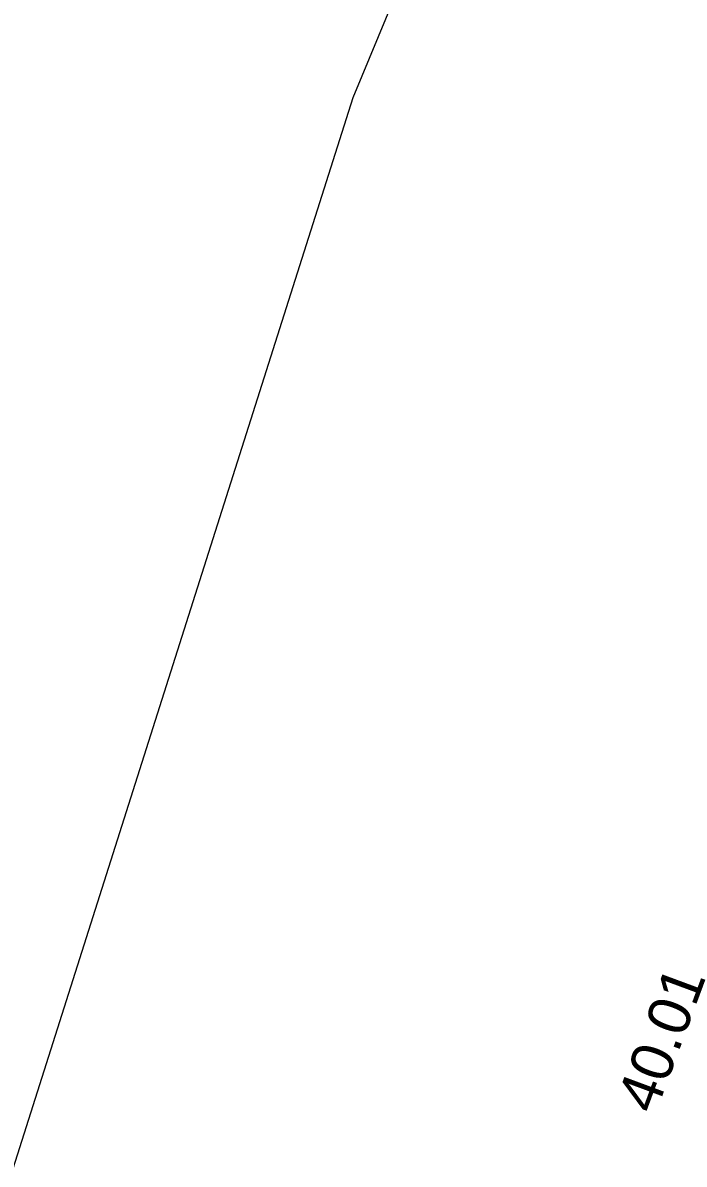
# Model space of a CAD drawing. Header units: centimetres. Extents: x 63871 to 181827, y -95930 to 42199.
# Drawn here: x 167221 to 170043, y 32263 to 37134 of the extents above; entities that cross this region are included whole.
import ezdxf

# ---------------------------------------------------------------- set-up
doc = ezdxf.new("R2010")
doc.units = ezdxf.units.CM
for name, color, linetype, lineweight in [('03_PARSEL_ALN_YENI', 40, 'Continuous', 0), ('OLUK', 222, 'Continuous', 15), ('ROL_CEPHE', 1, 'Continuous', 0)]:
    doc.layers.add(name, color=color, linetype=linetype, lineweight=lineweight)
doc.styles.get("Standard").update_dxf_attribs({"font": 'Arial.ttf'})

# ---------------------------------------------------------------- blocks, each defined once
blk = doc.blocks.new('VAZİYET PLANI')
at = {"layer": '03_PARSEL_ALN_YENI'}
for p, q in [((-8166.5, 24667.3), (-9323.2, 21883.3)), ((-9323.2, 21883.3), (-14581.2, 5324.7))]:
    blk.add_line(p, q, dxfattribs=at)
at = {"layer": '03_PARSEL_ALN_YENI', "lineweight": 0}
for p, q in [((-8166.5, 24667.3), (-9323.2, 21883.3)), ((-9323.2, 21883.3), (-14581.2, 5324.7))]:
    blk.add_line(p, q, dxfattribs=at)
at = {"layer": 'ROL_CEPHE', "lineweight": 0}
blk.add_text('40.01', height=180, rotation=69.6745, dxfattribs=at).set_placement((-8032.5, 17541.5))

msp = doc.modelspace()

# ---------------------------------------------------------------- block references
at = {"layer": 'OLUK'}
msp.add_blockref('VAZİYET PLANI', (177951.9, 14930.1), dxfattribs=at)

doc.saveas('drawing.dxf')
